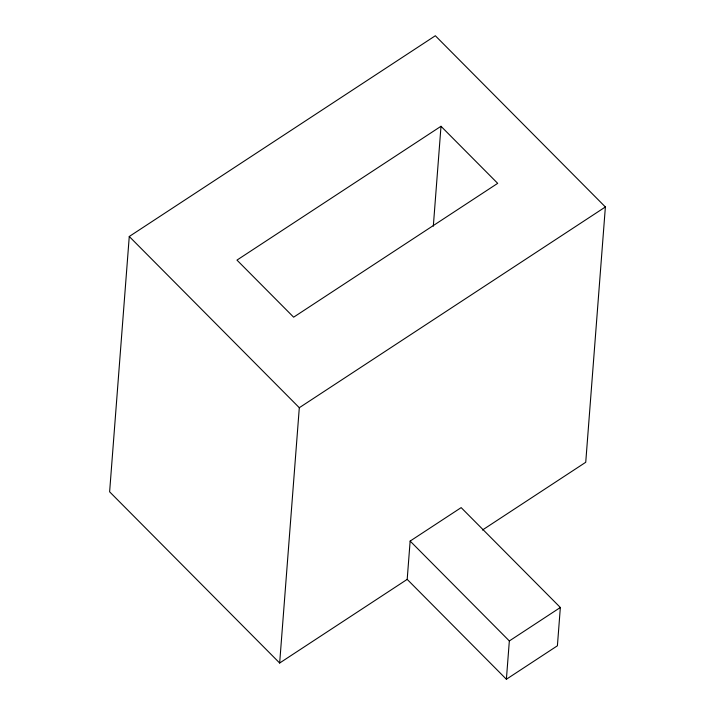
<?xml version="1.0" encoding="UTF-8"?>
<svg xmlns="http://www.w3.org/2000/svg" width="715" height="715" viewBox="0 0 715 715"><rect width="100%" height="100%" fill="white"/><g stroke="black" fill="none" stroke-linecap="round" stroke-linejoin="round"><path stroke-width="1.07" d="M482.411 530.047L585.737 462.274L605.382 206.966L435.337 35.75L129.263 236.495L109.618 491.813L279.663 663.02L407.193 579.373L410.142 541.076L461.157 507.623L560.346 607.491L557.405 645.788L506.39 679.25L407.193 579.373M279.663 663.02L299.308 407.711L129.263 236.495M433.317 226.181L441.003 126.278L236.96 260.108L293.642 317.183L497.685 183.353L441.003 126.278M506.39 679.25L509.339 640.953L410.142 541.076M299.308 407.711L605.382 206.966M509.339 640.953L560.346 607.491"/></g></svg>
